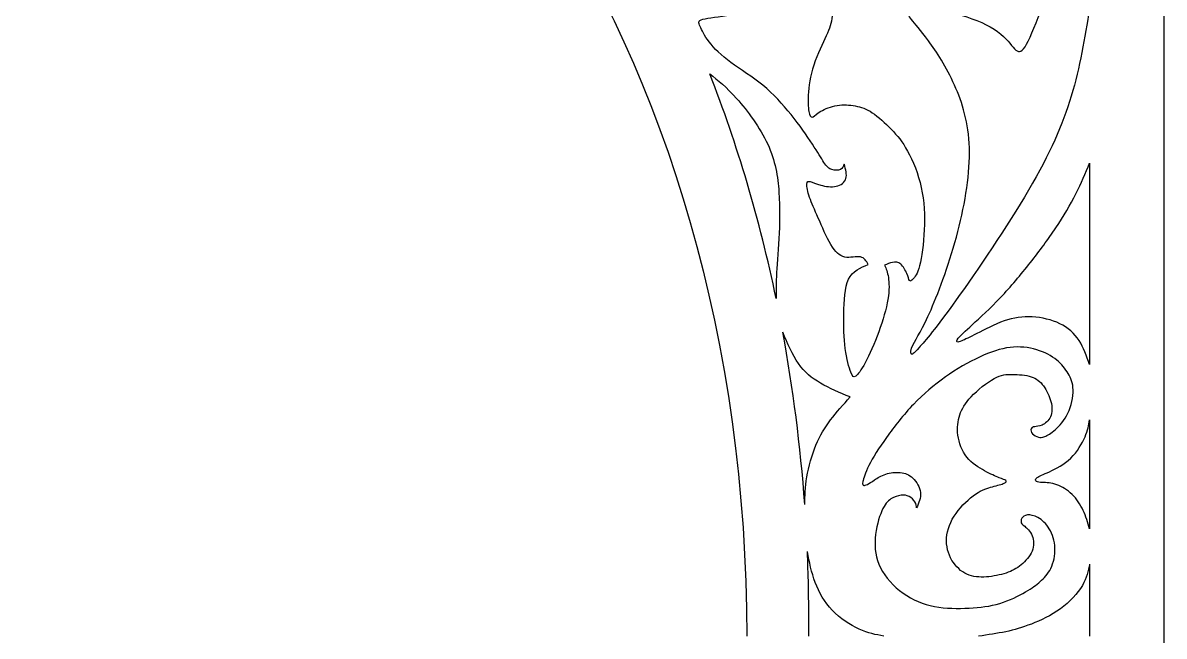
# Model space of a CAD drawing. Header units: millimetres. Extents: x 132 to 443, y 14 to 405.
# Drawn here: x 286.6 to 442.7, y 209.6 to 293.4 of the extents above; entities that cross this region are included whole.
import ezdxf

# ---------------------------------------------------------------- set-up
doc = ezdxf.new("R2010")
doc.units = ezdxf.units.MM
for name, color, linetype in [('Default', 7, 'Continuous'), ('DV1_Layer_1', 7, 'Continuous'), ('Layer_1', 7, 'Continuous')]:
    doc.layers.add(name, color=color, linetype=linetype)

# ---------------------------------------------------------------- blocks, each defined once
blk = doc.blocks.new('SE')
at = {"layer": 'DV1_Layer_1', "color": 7, "linetype": 'Continuous'}
for points, knots in [([(188.83, 209.61), (188.83, 289.8), (232.9, 354.83), (287.23, 354.83), (341.56, 354.83), (385.62, 289.8), (385.62, 209.61)], [0, 0, 0, 0, 0.333333, 0.333333, 0.333333, 1, 1, 1, 1]), ([(432.5, 295.35), (431.85, 291.34), (431.19, 287.34), (430, 283.39), (428.81, 279.44), (427.09, 275.55), (424.16, 270.55), (421.23, 265.56), (417.08, 259.46), (414.27, 255.55), (411.47, 251.65), (410.01, 249.93), (409.19, 249.03), (408.38, 248.13), (408.21, 248.04), (408.11, 248.17), (408, 248.3), (407.98, 248.64), (408.39, 249.46), (408.81, 250.27), (409.66, 251.56), (410.82, 254.21), (411.98, 256.86), (413.44, 260.86), (414.49, 264.88), (415.53, 268.91), (416.16, 272.94), (416.06, 276.33), (415.96, 279.72), (415.13, 282.47), (414.03, 284.9), (412.93, 287.34), (410.18, 291.57), (408.58, 293.29), (408.15, 293.85), (407.72, 294.41), (407.66, 294.66), (407.9, 294.92), (408.15, 295.18), (409.24, 295.69), (416.02, 294.41), (419.28, 292.75), (420.35, 291.87), (421.43, 291), (421.94, 290.08), (422.42, 289.68), (422.89, 289.28), (423.32, 289.4), (423.9, 290.46), (424.49, 291.52), (425.98, 295.52), (428.15, 300.56), (429.04, 303.12), (429.93, 305.68), (430.61, 308.29), (431.16, 311.11), (431.7, 313.93), (432.1, 316.96), (432.5, 319.99)], [0, 0, 0, 0, 0.043478, 0.043478, 0.043478, 0.086957, 0.086957, 0.086957, 0.130435, 0.130435, 0.130435, 0.173913, 0.173913, 0.173913, 0.217391, 0.217391, 0.217391, 0.26087, 0.26087, 0.26087, 0.304348, 0.304348, 0.304348, 0.347826, 0.347826, 0.347826, 0.391304, 0.391304, 0.391304, 0.434783, 0.434783, 0.434783, 0.478261, 0.521739, 0.521739, 0.521739, 0.565217, 0.565217, 0.565217, 0.608696, 0.652174, 0.695652, 0.695652, 0.695652, 0.73913, 0.73913, 0.73913, 0.782609, 0.782609, 0.782609, 0.826087, 0.869565, 0.869565, 0.869565, 0.913043, 0.913043, 0.913043, 1, 1, 1, 1]), ([(395.4, 266.73), (395.91, 265.56), (396.51, 264.12), (397.7, 262.12), (398.29, 261.55), (399.02, 261.4), (399.75, 261.25), (400.62, 261.51), (401.17, 261.41), (401.73, 261.31), (401.97, 260.85), (402.22, 260.39), (401.16, 259.94), (400.11, 259.5), (399.55, 258.37), (398.99, 257.23), (398.93, 255.42), (398.9, 253.68), (398.88, 251.95), (398.89, 250.31), (399.08, 248.9), (399.26, 247.48), (399.62, 246.3), (399.86, 245.66), (400.11, 245.01), (400.23, 244.91), (400.52, 245.13), (400.81, 245.36), (401.25, 245.9), (402.39, 248.03), (403.09, 249.61), (403.67, 251.19), (404.25, 252.77), (404.7, 254.34), (405.13, 256.89), (405.1, 257.88), (404.88, 259.34), (404.67, 259.81), (404.48, 260.28), (404.83, 260.44), (405.19, 260.59), (405.56, 260.66), (405.93, 260.74), (406.32, 260.72), (406.67, 260.44), (407.02, 260.15), (407.33, 259.59), (407.52, 259.14), (407.7, 258.68), (407.76, 258.32), (407.86, 258.19), (407.96, 258.05), (408.1, 258.14), (408.6, 258.65), (408.96, 259.08), (409.26, 260.22), (409.56, 261.36), (409.8, 263.22), (409.89, 265.13), (409.97, 267.05), (409.9, 269.02), (409.49, 270.9), (409.09, 272.77), (408.34, 274.56), (407.62, 275.87), (406.9, 277.17), (406.2, 278), (405.38, 278.85), (404.56, 279.7), (403.62, 280.57), (401.96, 281.67), (401.25, 281.9), (399.68, 282.18), (398.82, 282.24), (397.98, 282.11), (397.14, 281.97), (396.31, 281.64), (395.76, 281.32), (395.21, 281), (394.94, 280.69), (394.71, 280.57), (394.49, 280.46), (394.32, 280.54), (394.07, 281.34), (393.98, 282.06), (394.01, 283.12), (394.04, 284.18), (394.18, 285.6), (394.61, 287.08), (395.05, 288.55), (395.78, 290.1), (396.3, 291.22), (396.82, 292.35), (397.14, 293.07), (397.27, 293.97), (397.41, 294.87), (397.36, 295.95), (397.09, 296.87), (396.81, 297.79), (396.29, 298.55), (395.66, 299.3), (395.02, 300.05), (394.26, 300.79), (393.8, 301.21), (393.34, 301.62), (393.17, 301.71), (393.05, 301.72), (392.94, 301.73), (392.88, 301.68), (392.77, 301.01), (392.71, 300.39), (392.32, 299.61), (391.94, 298.84), (391.22, 297.89), (390.45, 297.16), (389.68, 296.42), (388.85, 295.89), (387.67, 295.47), (386.5, 295.04), (384.97, 294.71), (383.43, 294.47), (381.88, 294.24), (380.33, 294.09), (378.89, 293.68), (379.02, 293.41), (379.47, 292.39), (379.81, 291.65), (380.47, 290.79), (381.14, 289.92), (382.14, 288.94), (383.45, 287.97), (384.77, 287), (386.4, 286.04), (387.84, 284.86), (389.28, 283.68), (390.54, 282.28), (391.68, 280.86), (392.82, 279.43), (393.85, 277.97), (395.34, 275.7), (395.79, 274.89), (396.18, 274.33), (396.56, 273.77), (396.88, 273.47), (397.27, 273.34), (397.66, 273.2), (398.13, 273.23), (398.43, 273.38), (398.72, 273.53), (398.83, 273.8), (398.95, 274.07), (399.15, 273.37), (399.35, 272.67), (399.19, 272.13), (399.03, 271.59), (398.52, 271.2), (397.19, 270.93), (396.38, 271.05), (395.74, 271.22), (395.09, 271.39), (394.62, 271.62), (393.99, 271.79), (393.84, 271.73), (393.82, 271.37), (393.81, 271), (393.94, 270.33), (394.21, 269.55), (394.48, 268.78), (394.89, 267.89), (395.4, 266.73)], [0, 0, 0, 0, 0.016129, 0.016129, 0.032258, 0.032258, 0.032258, 0.048387, 0.048387, 0.048387, 0.064516, 0.064516, 0.064516, 0.080645, 0.080645, 0.080645, 0.096774, 0.096774, 0.096774, 0.112903, 0.112903, 0.112903, 0.129032, 0.129032, 0.129032, 0.145161, 0.145161, 0.145161, 0.16129, 0.16129, 0.177419, 0.177419, 0.177419, 0.193548, 0.193548, 0.209677, 0.209677, 0.225806, 0.225806, 0.225806, 0.241935, 0.241935, 0.241935, 0.258065, 0.258065, 0.258065, 0.274194, 0.274194, 0.274194, 0.290323, 0.290323, 0.290323, 0.306452, 0.306452, 0.322581, 0.322581, 0.322581, 0.33871, 0.33871, 0.33871, 0.354839, 0.354839, 0.354839, 0.370968, 0.370968, 0.370968, 0.387097, 0.387097, 0.387097, 0.403226, 0.403226, 0.419355, 0.419355, 0.435484, 0.435484, 0.435484, 0.451613, 0.451613, 0.451613, 0.467742, 0.467742, 0.467742, 0.483871, 0.483871, 0.5, 0.5, 0.5, 0.516129, 0.516129, 0.516129, 0.532258, 0.532258, 0.532258, 0.548387, 0.548387, 0.548387, 0.564516, 0.564516, 0.564516, 0.580645, 0.580645, 0.580645, 0.596774, 0.596774, 0.596774, 0.612903, 0.612903, 0.612903, 0.629032, 0.629032, 0.645161, 0.645161, 0.645161, 0.66129, 0.66129, 0.66129, 0.677419, 0.677419, 0.677419, 0.693548, 0.693548, 0.693548, 0.709677, 0.709677, 0.725806, 0.725806, 0.741935, 0.741935, 0.741935, 0.758065, 0.758065, 0.758065, 0.774194, 0.774194, 0.774194, 0.790323, 0.790323, 0.790323, 0.806452, 0.806452, 0.822581, 0.822581, 0.822581, 0.83871, 0.83871, 0.83871, 0.854839, 0.854839, 0.854839, 0.870968, 0.870968, 0.870968, 0.887097, 0.887097, 0.887097, 0.903226, 0.903226, 0.919355, 0.919355, 0.919355, 0.935484, 0.935484, 0.951613, 0.951613, 0.951613, 0.967742, 0.967742, 0.967742, 1, 1, 1, 1]), ([(380.55, 286.45), (381.68, 285.55), (382.82, 284.65), (384.26, 283.03), (385.7, 281.41), (387.44, 279.07), (388.48, 276.82), (389.52, 274.57), (389.87, 272.42), (390.02, 270.25), (390.17, 268.09), (390.12, 265.92), (389.91, 261.92), (389.74, 260.09), (389.67, 258.76), (389.59, 257.42), (389.62, 256.57), (389.65, 255.72)], [0, 0, 0, 0, 0.142857, 0.142857, 0.142857, 0.285714, 0.285714, 0.285714, 0.428571, 0.428571, 0.428571, 0.571429, 0.571429, 0.714286, 0.714286, 0.714286, 1, 1, 1, 1]), ([(432.5, 246.7), (432.1, 247.87), (431.7, 249.04), (431.06, 250.01), (430.42, 250.98), (429.55, 251.75), (428.44, 252.3), (427.32, 252.84), (425.97, 253.15), (424.67, 253.22), (423.37, 253.3), (422.13, 253.12), (420.81, 252.67), (419.5, 252.21), (418.11, 251.47), (417.1, 250.95), (416.08, 250.43), (415.44, 250.13), (415.05, 249.96), (414.66, 249.8), (414.51, 249.77), (414.31, 249.85), (414.26, 249.97), (414.54, 250.31), (414.83, 250.65), (415.46, 251.23), (417.5, 253.1), (418.91, 254.4), (420.32, 255.87), (421.73, 257.35), (423.12, 259.01), (425.68, 262.25), (426.84, 263.83), (428.94, 266.99), (429.88, 268.56), (430.63, 270.03), (431.38, 271.5), (431.94, 272.87), (432.5, 274.24)], [0, 0, 0, 0, 0.066667, 0.066667, 0.066667, 0.133333, 0.133333, 0.133333, 0.2, 0.2, 0.2, 0.266667, 0.266667, 0.266667, 0.333333, 0.333333, 0.333333, 0.4, 0.4, 0.4, 0.466667, 0.466667, 0.533333, 0.533333, 0.533333, 0.6, 0.6, 0.666667, 0.666667, 0.666667, 0.733333, 0.733333, 0.8, 0.8, 0.866667, 0.866667, 0.866667, 1, 1, 1, 1]), ([(393.55, 227.59), (393.58, 228.78), (393.61, 229.96), (393.84, 231.36), (394.08, 232.76), (394.52, 234.38), (395.62, 237.05), (396.28, 238.1), (397.08, 239.15), (397.88, 240.2), (398.82, 241.24), (399.76, 242.29), (398.34, 242.87), (396.92, 243.46), (394.51, 244.86), (393.52, 245.67), (392.69, 246.85), (391.87, 248.03), (391.21, 249.58), (390.55, 251.13)], [0, 0, 0, 0, 0.125, 0.125, 0.125, 0.25, 0.25, 0.375, 0.375, 0.375, 0.5, 0.5, 0.5, 0.625, 0.625, 0.75, 0.75, 0.75, 1, 1, 1, 1]), ([(423.74, 215.65), (422.83, 215.13), (421.55, 214.48), (418.91, 213.68), (417.54, 213.53), (414.51, 213.37), (412.86, 213.37), (409.74, 213.97), (408.29, 214.57), (407, 215.49), (405.7, 216.41), (404.58, 217.65), (403.26, 220.25), (403.08, 221.61), (403.29, 224.38), (403.69, 225.79), (404.49, 227.63), (404.89, 228.06), (405.34, 228.36), (405.79, 228.65), (406.29, 228.81), (406.72, 228.86), (407.15, 228.91), (407.5, 228.85), (407.83, 228.68), (408.16, 228.51), (408.46, 228.22), (408.62, 227.94), (408.79, 227.66), (408.82, 227.39), (408.84, 227.12), (409.16, 227.81), (409.47, 228.49), (409.39, 229.22), (409.32, 229.95), (408.84, 230.72), (407.82, 231.69), (406.7, 232.09), (405.25, 231.95), (404, 231.55), (403.49, 231.22), (402.68, 230.68), (402.38, 230.46), (401.9, 230.22), (401.73, 230.19), (401.49, 230.23), (401.42, 230.31), (401.5, 230.72), (401.58, 231.13), (401.8, 231.89), (402.86, 233.98), (403.69, 235.3), (404.74, 236.77), (405.79, 238.24), (407.06, 239.86), (409.79, 242.7), (411.24, 243.93), (414.33, 246.1), (415.96, 247.04), (418.96, 248.44), (420.33, 248.9), (421.63, 249.05), (422.94, 249.21), (424.18, 249.07), (425.27, 248.74), (426.37, 248.41), (427.31, 247.9), (428.72, 246.76), (429.19, 246.13), (429.95, 244.86), (430.24, 244.21), (430.25, 243.26), (430.26, 242.31), (430.01, 241.06), (429.54, 240.07), (429.08, 239.07), (428.41, 238.34), (427.24, 237.32), (426.74, 237.02), (426.37, 236.87), (426.01, 236.72), (425.78, 236.72), (425.5, 236.8), (425.22, 236.87), (424.9, 237.03), (424.7, 237.25), (424.51, 237.47), (424.45, 237.76), (424.58, 238.12), (424.77, 238.19), (425.27, 238.26), (425.58, 238.26), (426, 238.45), (426.41, 238.64), (426.92, 239.03), (427.17, 239.59), (427.42, 240.16), (427.41, 240.9), (427.22, 241.66), (427.02, 242.41), (426.65, 243.19), (425.77, 244.39), (425.25, 244.81), (424.51, 245.06), (423.77, 245.3), (422.8, 245.36), (421.97, 245.37), (421.14, 245.39), (420.45, 245.36), (419.46, 244.81), (418.47, 244.27), (417.17, 243.21), (416.31, 242.31), (415.46, 241.42), (415.04, 240.67), (414.76, 239.84), (414.49, 239), (414.34, 238.07), (414.49, 237.05), (414.63, 236.03), (415.06, 234.92), (416.41, 233.22), (417.34, 232.63), (418.96, 231.75), (420.33, 231.15), (421.23, 230.89), (421.14, 230.63), (420.82, 230.5), (420.5, 230.36), (419.9, 230.22), (419.23, 230.03), (418.56, 229.85), (417.81, 229.62), (416.92, 229.02), (416.03, 228.42), (414.99, 227.45), (414.24, 226.39), (413.49, 225.32), (413.03, 224.16), (412.95, 223.04), (412.87, 221.92), (413.17, 220.84), (414.2, 219.1), (414.93, 218.44), (415.74, 218.07), (416.56, 217.71), (417.46, 217.64), (419.33, 217.77), (420.3, 217.97), (421.9, 218.51), (422.53, 218.85), (423.14, 219.35), (423.75, 219.85), (424.35, 220.51), (424.92, 221.95), (424.9, 222.74), (424.65, 223.34), (424.4, 223.95), (423.92, 224.38), (423.63, 224.62), (423.34, 224.86), (423.22, 224.92), (423.17, 225.08), (423.11, 225.24), (423.11, 225.49), (423.24, 225.71), (423.37, 225.94), (423.88, 226.31), (424.91, 226.11), (425.45, 225.8), (426, 225.49), (426.57, 224.98), (427, 224.26), (427.44, 223.54), (427.74, 222.61), (427.77, 221.64), (427.81, 220.67), (427.58, 219.65), (426.82, 218.1), (426.29, 217.55), (425.75, 217.07), (425.21, 216.6), (424.65, 216.18), (423.74, 215.65)], [0, 0, 0, 0, 0.013514, 0.013514, 0.027027, 0.027027, 0.040541, 0.040541, 0.054054, 0.054054, 0.054054, 0.067568, 0.067568, 0.081081, 0.081081, 0.094595, 0.094595, 0.108108, 0.108108, 0.108108, 0.121622, 0.121622, 0.121622, 0.135135, 0.135135, 0.135135, 0.148649, 0.148649, 0.148649, 0.162162, 0.162162, 0.162162, 0.175676, 0.175676, 0.175676, 0.189189, 0.189189, 0.202703, 0.216216, 0.216216, 0.22973, 0.22973, 0.243243, 0.243243, 0.256757, 0.256757, 0.27027, 0.27027, 0.27027, 0.283784, 0.283784, 0.297297, 0.297297, 0.297297, 0.310811, 0.310811, 0.324324, 0.324324, 0.337838, 0.337838, 0.351351, 0.351351, 0.351351, 0.364865, 0.364865, 0.364865, 0.378378, 0.378378, 0.391892, 0.391892, 0.405405, 0.405405, 0.405405, 0.418919, 0.418919, 0.418919, 0.432432, 0.432432, 0.445946, 0.445946, 0.445946, 0.459459, 0.459459, 0.459459, 0.472973, 0.472973, 0.472973, 0.486486, 0.486486, 0.5, 0.5, 0.513514, 0.513514, 0.513514, 0.527027, 0.527027, 0.527027, 0.540541, 0.540541, 0.540541, 0.554054, 0.554054, 0.567568, 0.567568, 0.567568, 0.581081, 0.581081, 0.581081, 0.594595, 0.594595, 0.594595, 0.608108, 0.608108, 0.608108, 0.621622, 0.621622, 0.621622, 0.635135, 0.635135, 0.635135, 0.648649, 0.648649, 0.662162, 0.662162, 0.675676, 0.689189, 0.702703, 0.702703, 0.702703, 0.716216, 0.716216, 0.716216, 0.72973, 0.72973, 0.72973, 0.743243, 0.743243, 0.743243, 0.756757, 0.756757, 0.756757, 0.77027, 0.77027, 0.783784, 0.783784, 0.783784, 0.797297, 0.797297, 0.810811, 0.810811, 0.824324, 0.824324, 0.824324, 0.837838, 0.837838, 0.851351, 0.851351, 0.851351, 0.864865, 0.864865, 0.864865, 0.878378, 0.878378, 0.878378, 0.891892, 0.891892, 0.891892, 0.905405, 0.918919, 0.918919, 0.918919, 0.932432, 0.932432, 0.932432, 0.945946, 0.945946, 0.945946, 0.959459, 0.959459, 0.972973, 0.972973, 0.972973, 1, 1, 1, 1]), ([(432.5, 224.29), (432.26, 225.14), (432.01, 225.98), (431.63, 226.79), (431.25, 227.59), (430.74, 228.36), (430.11, 228.98), (429.48, 229.59), (428.74, 230.05), (428.01, 230.3), (427.28, 230.55), (426.57, 230.59), (426.1, 230.61), (425.62, 230.63), (425.4, 230.63), (425.11, 230.85), (425.05, 231.06), (425.32, 231.27), (425.58, 231.48), (426.17, 231.68), (427.89, 232.48), (429.04, 233.08), (429.94, 233.94), (430.84, 234.8), (431.49, 235.93), (431.88, 236.85), (432.27, 237.76), (432.39, 238.46), (432.5, 239.16)], [0, 0, 0, 0, 0.090909, 0.090909, 0.090909, 0.181818, 0.181818, 0.181818, 0.272727, 0.272727, 0.272727, 0.363636, 0.363636, 0.363636, 0.454545, 0.454545, 0.545455, 0.545455, 0.545455, 0.636364, 0.636364, 0.727273, 0.727273, 0.727273, 0.818182, 0.818182, 0.818182, 1, 1, 1, 1]), ([(394.09, 209.61), (394.1, 210.39), (394.1, 211.16), (394.1, 211.93), (394.1, 215.03), (394.04, 218.11), (393.91, 221.17)], [0, 0, 0, 0, 0.333333, 0.333333, 0.333333, 1, 1, 1, 1]), ([(404.35, 209.61), (403.29, 209.82), (402.22, 210.02), (401, 210.58), (399.77, 211.13), (398.37, 212.04), (397.3, 213.15), (396.24, 214.25), (395.49, 215.57), (394.98, 216.94), (394.47, 218.31), (394.19, 219.74), (393.91, 221.17)], [0, 0, 0, 0, 0.2, 0.2, 0.2, 0.4, 0.4, 0.4, 0.6, 0.6, 0.6, 1, 1, 1, 1]), ([(432.5, 219.45), (432.33, 218.52), (432.15, 217.6), (430.88, 215.47), (429.78, 214.27), (428.51, 213.34), (427.24, 212.41), (425.8, 211.76), (423.28, 210.78), (422.21, 210.47), (421.04, 210.22), (419.87, 209.98), (418.6, 209.79), (417.33, 209.61)], [0, 0, 0, 0, 0.166667, 0.166667, 0.333333, 0.333333, 0.333333, 0.5, 0.5, 0.666667, 0.666667, 0.666667, 1, 1, 1, 1])]:
    blk.add_open_spline(points, degree=3, knots=knots, dxfattribs=at)
for points in [[(389.65, 255.72), (387.39, 266.51), (384.33, 276.81), (380.55, 286.45)], [(432.5, 274.24), (432.5, 274.24), (432.5, 246.7), (432.5, 246.7)], [(393.55, 227.59), (392.97, 235.64), (391.96, 243.5), (390.55, 251.13)], [(432.5, 239.16), (432.5, 239.16), (432.5, 224.29), (432.5, 224.29)], [(432.5, 219.45), (432.5, 219.45), (432.5, 209.61), (432.5, 209.61)]]:
    blk.add_open_spline(points, degree=3, dxfattribs=at)
at = {"layer": 'Layer_1', "color": 7, "linetype": 'Continuous'}
blk.add_line((442.71, 13.79), (442.71, 405.43), dxfattribs=at)

msp = doc.modelspace()

# ---------------------------------------------------------------- block references
at = {"layer": 'Default'}
msp.add_blockref('SE', (0, 0), dxfattribs=at)

doc.saveas('drawing.dxf')
